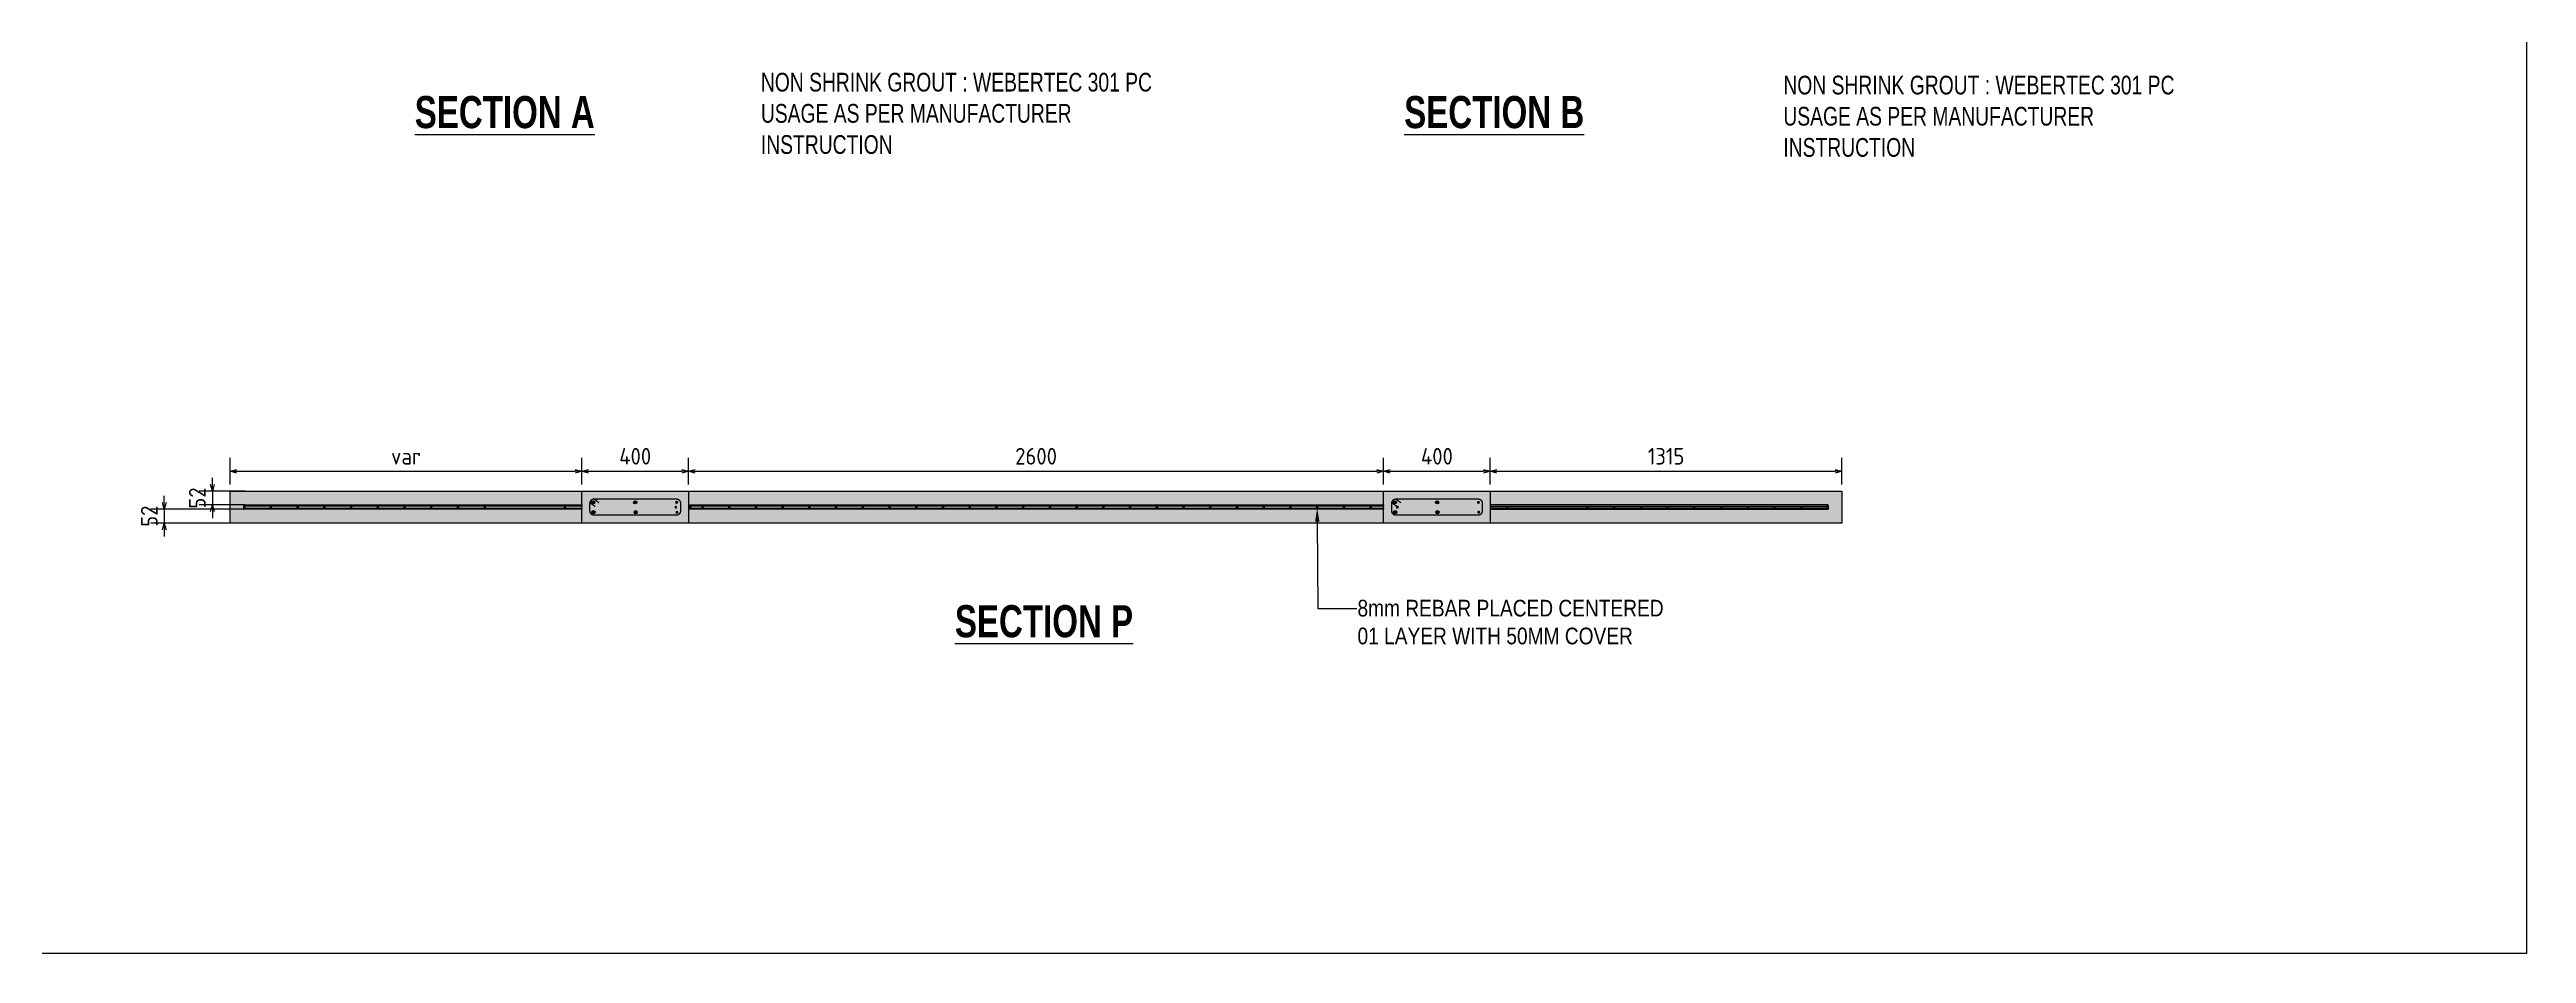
# Model space of a CAD drawing. Header units: centimetres. Extents: x -6122352 to 7132207, y -1694241 to 1947892.
# Drawn here: x 3016394 to 3025662, y -661811 to -658427 of the extents above; entities that cross this region are included whole.
import ezdxf
from ezdxf import colors
from ezdxf.entities.mleader import LeaderData, LeaderLine
from ezdxf.math import Vec2, Vec3

# ---------------------------------------------------------------- set-up
doc = ezdxf.new("R2010")
doc.units = ezdxf.units.CM
doc.header["$MEASUREMENT"] = 0
doc.header["$PDMODE"] = 66
doc.header["$PDSIZE"] = 100
for name, color, linetype in [('00-MI-DIM', 7, 'Continuous'), ('@MI-TYPE-01', 30, 'Continuous'), ('SECTION', 130, 'Continuous')]:
    doc.layers.add(name, color=color, linetype=linetype)
doc.styles.add('JWC BHQ 3.00', font='swissc.ttf', dxfattribs={"height": 3})
doc.styles.add('JWC STD', font='swissc.ttf', dxfattribs={"width": 0.9})
doc.styles.add('Schueco-BEMSTIL', font='isocpeur.ttf', dxfattribs={"width": 0.9})
doc.dimstyles.new('JWC-TXT-2.5', dxfattribs={"dimscale": 1.5, "dimtxt": 2.5, "dimasz": 1, "dimexe": 2, "dimexo": 1, "dimgap": 1, "dimtad": 1, "dimdec": 0, "dimrnd": 0.5, "dimdsep": 46, "dimtxsty": 'Schueco-BEMSTIL', "dimblk": 'OPEN30', "dimcen": 0, "dimdle": 2, "dimclrd": 140, "dimclre": 8, "dimclrt": 40, "dimadec": 0, "dimazin": 2, "dimtfac": 1, "dimtdec": 0, "dimtix": 1, "dimtmove": 2, "dimatfit": 3, "dimldrblk": 'OPEN', "dimfxl": 2, "dimlwd": -1, "dimlwe": -1, "dimarcsym": 0})
doc.dimstyles.new('MI- JWC-TXT-2.5 MM', dxfattribs={"dimscale": 1.5, "dimtxt": 2.5, "dimasz": 1, "dimexe": 2, "dimexo": 1, "dimgap": 1, "dimtad": 1, "dimdec": 0, "dimdsep": 46, "dimtxsty": 'Schueco-BEMSTIL', "dimblk": 'OPEN30', "dimcen": 0, "dimdle": 2, "dimclrd": 140, "dimclre": 8, "dimclrt": 40, "dimadec": 0, "dimazin": 2, "dimtfac": 1, "dimtdec": 0, "dimtix": 1, "dimtmove": 2, "dimatfit": 3, "dimldrblk": 'OPEN', "dimfxl": 2, "dimlwd": -1, "dimlwe": -1, "dimarcsym": 0})

# ---------------------------------------------------------------- blocks, each defined once
blk = doc.blocks.new('A$C7c31ae9d')
at = {"layer": 'SECTION', "ltscale": 20, "true_color": 0xf4aa43}
h = blk.add_hatch(color=43, dxfattribs=at)
h.dxf.hatch_style = 1
h.paths.add_polyline_path([(48.3, -42.2, 1), (36.3, -42.2, 1)])
h = blk.add_hatch(color=43, dxfattribs=at)
h.dxf.hatch_style = 1
h.paths.add_polyline_path([(49.6, -79.3, 1), (37.6, -79.3, 1)])
h = blk.add_hatch(color=43, dxfattribs=at)
h.dxf.hatch_style = 1
h.paths.add_polyline_path([(206.1, -42.2, 1), (194.1, -42.2, 1)])
h = blk.add_hatch(color=43, dxfattribs=at)
h.dxf.hatch_style = 1
h.paths.add_polyline_path([(207.4, -79.3, 1), (195.4, -79.3, 1)])
h = blk.add_hatch(color=43, dxfattribs=at)
h.dxf.hatch_style = 1
h.paths.add_polyline_path([(360.9, -42.2, 1), (348.9, -42.2, 1)])
h = blk.add_hatch(color=43, dxfattribs=at)
h.dxf.hatch_style = 1
h.paths.add_polyline_path([(362.2, -79.3, 1), (350.2, -79.3, 1)])
at = {"layer": 'SECTION', "color": 0, "ltscale": 20, "const_width": 5}
blk.add_lwpolyline([(46, -30), (354, -30, -0.414214), (370, -46), (370, -74, -0.414214), (354, -90), (46, -90, -0.414214), (30, -74), (30, -46, -0.414214)], format="xyb", close=True, dxfattribs=at)
for points in [[(30.2, -43.4), (50.5, -58.1)], [(46, -30), (65, -44.3)]]:
    blk.add_lwpolyline(points, dxfattribs=at)
at = {"layer": 'SECTION', "color": 6, "ltscale": 20}
for centre in [(42.3, -42.2), (43.6, -79.3), (200.1, -42.2), (201.4, -79.3)]:
    blk.add_circle(centre, 6, dxfattribs=at)
blk = doc.blocks.new('_Open30')
at = {"color": 0, "linetype": 'ByBlock', "lineweight": -2}
for p, q in [((-1, 0.27), (0, 0)), ((0, 0), (-1, -0.27)), ((0, 0), (-1, 0))]:
    blk.add_line(p, q, dxfattribs=at)
blk = doc.blocks.new('*D205')
at = {"layer": '00-MI-DIM', "color": 140, "ltscale": 20, "transparency": 16777216}
for p, q in [((3017003.6, -660054.6), (3017003.6, -660029.6)), ((3017003.6, -660079.6), (3017003.6, -660131.6)), ((3017003.6, -660156.6), (3017003.6, -660181.6))]:
    blk.add_line(p, q, dxfattribs=at)
at = {"layer": '00-MI-DIM', "color": 8, "ltscale": 20, "transparency": 16777216}
for p, q in [((3017124.8, -660079.6), (3016953.6, -660079.6)), ((3017124.8, -660131.6), (3016953.6, -660131.6))]:
    blk.add_line(p, q, dxfattribs=at)
at = {"layer": 'Defpoints', "color": 0, "ltscale": 20, "transparency": 16777216}
for p in [(3017003.6, -660131.6), (3017149.8, -660079.6), (3017149.8, -660131.6)]:
    blk.add_point(p, dxfattribs=at)
at = {"layer": '00-MI-DIM', "color": 140, "ltscale": 20, "transparency": 16777216, "xscale": 25, "yscale": 25, "zscale": 25}
for p, rotation in [((3017003.6, -660079.6), 270), ((3017003.6, -660131.6), 90)]:
    blk.add_blockref('_Open30', p, dxfattribs=dict(at, rotation=rotation))
at = {"layer": '00-MI-DIM', "color": 40, "ltscale": 20, "transparency": 16777216, "insert": (3016947.3, -660105.6), "char_height": 62.5, "attachment_point": 5, "rotation": 90, "style": 'Schueco-BEMSTIL'}
blk.add_mtext('52', dxfattribs=at)
blk = doc.blocks.new('_Open')
at = {"color": 0, "linetype": 'ByBlock', "lineweight": -2}
for p, q in [((-1, 0.2), (0, 0)), ((-1, -0.2), (0, 0)), ((0, 0), (-1, 0))]:
    blk.add_line(p, q, dxfattribs=at)
blk = doc.blocks.new('*D217')
at = {"layer": '00-MI-DIM', "color": 140, "ltscale": 20, "transparency": 16777216}
for p, q in [((3016823.7, -660122.6), (3016823.7, -660097.6)), ((3016823.7, -660147.6), (3016823.7, -660199.6)), ((3016823.7, -660224.6), (3016823.7, -660249.6))]:
    blk.add_line(p, q, dxfattribs=at)
at = {"layer": '00-MI-DIM', "color": 8, "ltscale": 20, "transparency": 16777216}
for p, q in [((3017118.5, -660147.6), (3016773.7, -660147.6)), ((3017118.5, -660199.6), (3016773.7, -660199.6))]:
    blk.add_line(p, q, dxfattribs=at)
at = {"layer": 'Defpoints', "color": 0, "ltscale": 20, "transparency": 16777216}
for p in [(3016823.7, -660199.6), (3017143.5, -660147.6), (3017143.5, -660199.6)]:
    blk.add_point(p, dxfattribs=at)
at = {"layer": '00-MI-DIM', "color": 140, "ltscale": 20, "transparency": 16777216, "xscale": 25, "yscale": 25, "zscale": 25}
for p, rotation in [((3016823.7, -660147.6), 270), ((3016823.7, -660199.6), 90)]:
    blk.add_blockref('_Open30', p, dxfattribs=dict(at, rotation=rotation))
at = {"layer": '00-MI-DIM', "color": 40, "ltscale": 20, "transparency": 16777216, "insert": (3016767.4, -660173.6), "char_height": 62.5, "attachment_point": 5, "rotation": 90, "style": 'Schueco-BEMSTIL'}
blk.add_mtext('52', dxfattribs=at)
blk = doc.blocks.new('*D3529')
at = {"layer": '@MI-TYPE-01', "color": 8, "transparency": 16777216}
for p, q in [((3017070.4, -660054.6), (3017070.4, -659955.6)), ((3018385.7, -660054.6), (3018385.7, -659955.6))]:
    blk.add_line(p, q, dxfattribs=at)
at = {"layer": '@MI-TYPE-01', "color": 140, "transparency": 16777216}
blk.add_line((3017095.4, -660005.6), (3018360.7, -660005.6), dxfattribs=at)
at = {"layer": 'Defpoints', "color": 0, "transparency": 16777216}
for p in [(3018385.7, -660005.6), (3017070.4, -660079.6), (3018385.7, -660079.6)]:
    blk.add_point(p, dxfattribs=at)
at = {"layer": '@MI-TYPE-01', "color": 140, "transparency": 16777216, "xscale": 25, "yscale": 25, "zscale": 25, "rotation": 180}
blk.add_blockref('_Open30', (3017070.4, -660005.6), dxfattribs=at)
at = {"layer": '@MI-TYPE-01', "color": 140, "transparency": 16777216, "xscale": 25, "yscale": 25, "zscale": 25}
blk.add_blockref('_Open30', (3018385.7, -660005.6), dxfattribs=at)
at = {"layer": '@MI-TYPE-01', "color": 40, "transparency": 16777216, "insert": (3017728, -659949.3), "char_height": 62.5, "attachment_point": 5, "style": 'Schueco-BEMSTIL'}
blk.add_mtext('var', dxfattribs=at)
blk = doc.blocks.new('*D3530')
at = {"layer": '@MI-TYPE-01', "color": 8, "transparency": 16777216}
for p, q in [((3018385.7, -660054.6), (3018385.7, -659955.6)), ((3018785.5, -660054.6), (3018785.5, -659955.6))]:
    blk.add_line(p, q, dxfattribs=at)
at = {"layer": '@MI-TYPE-01', "color": 140, "transparency": 16777216}
blk.add_line((3018410.7, -660005.6), (3018760.5, -660005.6), dxfattribs=at)
at = {"layer": 'Defpoints', "color": 0, "transparency": 16777216}
for p in [(3018785.5, -660005.6), (3018385.7, -660079.6), (3018785.5, -660079.6)]:
    blk.add_point(p, dxfattribs=at)
at = {"layer": '@MI-TYPE-01', "color": 140, "transparency": 16777216, "xscale": 25, "yscale": 25, "zscale": 25, "rotation": 180}
blk.add_blockref('_Open30', (3018385.7, -660005.6), dxfattribs=at)
at = {"layer": '@MI-TYPE-01', "color": 140, "transparency": 16777216, "xscale": 25, "yscale": 25, "zscale": 25}
blk.add_blockref('_Open30', (3018785.5, -660005.6), dxfattribs=at)
at = {"layer": '@MI-TYPE-01', "color": 40, "transparency": 16777216, "insert": (3018585.6, -659949.3), "char_height": 62.5, "attachment_point": 5, "style": 'Schueco-BEMSTIL'}
blk.add_mtext('400', dxfattribs=at)
blk = doc.blocks.new('*D3531')
at = {"layer": '@MI-TYPE-01', "color": 8, "transparency": 16777216}
for p, q in [((3018785.5, -660054.6), (3018785.5, -659955.6)), ((3021385.4, -660054.6), (3021385.4, -659955.6))]:
    blk.add_line(p, q, dxfattribs=at)
at = {"layer": '@MI-TYPE-01', "color": 140, "transparency": 16777216}
blk.add_line((3018810.5, -660005.6), (3021360.4, -660005.6), dxfattribs=at)
at = {"layer": 'Defpoints', "color": 0, "transparency": 16777216}
for p in [(3021385.4, -660005.6), (3018785.5, -660079.6), (3021385.4, -660079.6)]:
    blk.add_point(p, dxfattribs=at)
at = {"layer": '@MI-TYPE-01', "color": 140, "transparency": 16777216, "xscale": 25, "yscale": 25, "zscale": 25, "rotation": 180}
blk.add_blockref('_Open30', (3018785.5, -660005.6), dxfattribs=at)
at = {"layer": '@MI-TYPE-01', "color": 140, "transparency": 16777216, "xscale": 25, "yscale": 25, "zscale": 25}
blk.add_blockref('_Open30', (3021385.4, -660005.6), dxfattribs=at)
at = {"layer": '@MI-TYPE-01', "color": 40, "transparency": 16777216, "insert": (3020085.5, -659949.3), "char_height": 62.5, "attachment_point": 5, "style": 'Schueco-BEMSTIL'}
blk.add_mtext('2600', dxfattribs=at)
blk = doc.blocks.new('*D3532')
at = {"layer": '@MI-TYPE-01', "color": 8, "transparency": 16777216}
for p, q in [((3021385.4, -660054.6), (3021385.4, -659955.6)), ((3021785, -660054.6), (3021785, -659955.6))]:
    blk.add_line(p, q, dxfattribs=at)
at = {"layer": '@MI-TYPE-01', "color": 140, "transparency": 16777216}
blk.add_line((3021410.4, -660005.6), (3021760, -660005.6), dxfattribs=at)
at = {"layer": 'Defpoints', "color": 0, "transparency": 16777216}
for p in [(3021785, -660005.6), (3021385.4, -660079.6), (3021785, -660079.6)]:
    blk.add_point(p, dxfattribs=at)
at = {"layer": '@MI-TYPE-01', "color": 140, "transparency": 16777216, "xscale": 25, "yscale": 25, "zscale": 25, "rotation": 180}
blk.add_blockref('_Open30', (3021385.4, -660005.6), dxfattribs=at)
at = {"layer": '@MI-TYPE-01', "color": 140, "transparency": 16777216, "xscale": 25, "yscale": 25, "zscale": 25}
blk.add_blockref('_Open30', (3021785, -660005.6), dxfattribs=at)
at = {"layer": '@MI-TYPE-01', "color": 40, "transparency": 16777216, "insert": (3021585.2, -659949.3), "char_height": 62.5, "attachment_point": 5, "style": 'Schueco-BEMSTIL'}
blk.add_mtext('400', dxfattribs=at)
blk = doc.blocks.new('*D3533')
at = {"layer": '@MI-TYPE-01', "color": 8, "transparency": 16777216}
for p, q in [((3021785, -660054.6), (3021785, -659955.6)), ((3023100.4, -660054.6), (3023100.4, -659955.6))]:
    blk.add_line(p, q, dxfattribs=at)
at = {"layer": '@MI-TYPE-01', "color": 140, "transparency": 16777216}
blk.add_line((3021810, -660005.6), (3023075.4, -660005.6), dxfattribs=at)
at = {"layer": 'Defpoints', "color": 0, "transparency": 16777216}
for p in [(3023100.4, -660005.6), (3021785, -660079.6), (3023100.4, -660079.6)]:
    blk.add_point(p, dxfattribs=at)
at = {"layer": '@MI-TYPE-01', "color": 140, "transparency": 16777216, "xscale": 25, "yscale": 25, "zscale": 25, "rotation": 180}
blk.add_blockref('_Open30', (3021785, -660005.6), dxfattribs=at)
at = {"layer": '@MI-TYPE-01', "color": 140, "transparency": 16777216, "xscale": 25, "yscale": 25, "zscale": 25}
blk.add_blockref('_Open30', (3023100.4, -660005.6), dxfattribs=at)
at = {"layer": '@MI-TYPE-01', "color": 40, "transparency": 16777216, "insert": (3022442.7, -659949.3), "char_height": 62.5, "attachment_point": 5, "style": 'Schueco-BEMSTIL'}
blk.add_mtext('1315', dxfattribs=at)

msp = doc.modelspace()

# ---------------------------------------------------------------- hatches: boundary and pattern name
at = {"layer": 'SECTION'}
h = msp.add_hatch(dxfattribs=at)
h.set_pattern_fill('AR-CONC', color=8, scale=5)
h.set_pattern_definition([(50, (-6574688.19, -3484862.95), (35.86300913, -3.13760675), [3.75, -41.25]), (355, (-6574688.19, -3484862.95), (-6.93756668, 37.60960669), [3, -33]), (100.45144446, (-6574685.203, -3484863.212), (28.92544234, 34.47199955), [3.1870096, -35.0571056]), (46.1842, (-6574688.19, -3484852.95), (53.36206653, -8.27596404), [5.625, -61.875]), (96.6356355, (-6574683.745, -3484853.64), (46.73309728, 48.70593004), [4.7805171, -52.585688]), (351.184164, (-6574688.19, -3484852.95), (46.73309725, 48.70593), [4.5, -49.50000005]), (21, (-6574683.19, -3484855.45), (29.84535261, -20.13094453), [3.75, -41.25]), (326, (-6574683.19, -3484855.45), (12.1657666, 36.25750225), [3, -33]), (71.45144474, (-6574680.704, -3484857.128), (42.01111884, 16.12655764), [3.1870095, -35.0571056]), (37.5, (-6574688.191, -3484862.95), (0.607992766, 16.644692692), [0, -32.6, 0, -33.5, 0, -33.125]), (7.5, (-6574688.191, -3484862.95), (13.153476872, 19.720585594), [0, -19.1, 0, -31.85, 0, -12.625]), (327.5, (-6574699.341, -3484862.95), (26.691121809, -1.127743587), [0, -12.5, 0, -39, 0, -51.75]), (317.5, (-6574704.341, -3484862.95), (29.159308467, 5.005249117), [0, -16.25, 0, -25.9, 0, -36.75])])
h.paths.add_polyline_path([(3018385.68706, -660079.59916), (3017070.36716, -660079.59916), (3017070.36716, -660199.59916), (3018385.68706, -660199.59916)])
h.paths.add_polyline_path([(3021385.68706, -660079.59916), (3018785.04725, -660079.59916), (3018785.04725, -660199.59916), (3021385.68706, -660199.59916)])
h.paths.add_polyline_path([(3023100.36716, -660079.59916), (3021785.05478, -660079.59916), (3021785.05478, -660199.59916), (3023100.36716, -660199.59916)])
h = msp.add_hatch(dxfattribs=at)
h.set_pattern_fill('AR-CONC', color=8, scale=5)
h.set_pattern_definition([(50, (-6567818.95, -3484614.182), (35.86300913, -3.13760675), [3.75, -41.25]), (355, (-6567818.95, -3484614.182), (-6.93756668, 37.60960669), [3, -33]), (100.45144446, (-6567815.962, -3484614.443), (28.92544234, 34.47199955), [3.1870096, -35.0571056]), (46.1842, (-6567818.95, -3484604.18), (53.36206653, -8.27596404), [5.625, -61.875]), (96.6356355, (-6567814.504, -3484604.87), (46.73309728, 48.70593004), [4.7805171, -52.585688]), (351.184164, (-6567818.95, -3484604.18), (46.73309725, 48.70593), [4.5, -49.50000005]), (21, (-6567813.95, -3484606.682), (29.84535261, -20.13094453), [3.75, -41.25]), (326, (-6567813.95, -3484606.682), (12.1657666, 36.25750225), [3, -33]), (71.45144474, (-6567811.463, -3484608.36), (42.01111884, 16.12655764), [3.1870095, -35.0571056]), (37.5, (-6567818.95, -3484614.182), (0.607992766, 16.644692692), [0, -32.6, 0, -33.5, 0, -33.125]), (7.5, (-6567818.95, -3484614.182), (13.153476872, 19.720585594), [0, -19.1, 0, -31.85, 0, -12.625]), (327.5, (-6567830.1, -3484614.182), (26.691121809, -1.127743587), [0, -12.5, 0, -39, 0, -51.75]), (317.5, (-6567835.1, -3484614.182), (29.159308467, 5.005249117), [0, -16.25, 0, -25.9, 0, -36.75])])
h.paths.add_polyline_path([(3018385.68706, -660079.59916), (3018385.68706, -660199.59916), (3018785.04725, -660199.59916), (3018785.04725, -660079.59916)])
h.paths.add_polyline_path([(3021785.04725, -660199.59916), (3021785.04725, -660079.59916), (3021385.68706, -660079.59916), (3021385.68706, -660199.59916)])

# ---------------------------------------------------------------- linework, layer by layer
at = {"color": 11, "ltscale": 20, "true_color": 0xf27172}
for points in [[(3017122.58641, -660131.59916), (3018385.68706, -660131.59916), (3018385.68706, -660135.59916), (3017122.57888, -660135.59917)], [(3018791.61305, -660131.59916), (3021385.68706, -660131.59916), (3021385.68706, -660135.59916), (3018791.60552, -660135.59917)], [(3023048.14791, -660131.59916), (3021785.04725, -660131.59916), (3021785.04725, -660135.59916), (3023048.15544, -660135.59917)], [(3017122.57888, -660143.59914), (3018385.67954, -660143.59914), (3018385.67954, -660147.59914), (3017122.57136, -660147.59916)], [(3018791.60552, -660143.59914), (3021385.68706, -660143.59914), (3021385.68706, -660147.59914), (3018791.598, -660147.59916)], [(3023048.15544, -660143.59914), (3021785.05478, -660143.59914), (3021785.05478, -660147.59914), (3023048.16296, -660147.59916)]]:
    msp.add_lwpolyline(points, dxfattribs=at)
for centre in [(3023048.14791, -660133.59916), (3017122.58641, -660137.59916), (3017122.58641, -660141.59916), (3017222.58641, -660137.59916), (3017222.58641, -660141.59916), (3017322.58641, -660137.59916), (3017322.58641, -660141.59916), (3017422.58641, -660137.59916), (3017422.58641, -660141.59916), (3017522.58641, -660137.59916), (3017522.58641, -660141.59916), (3017622.58641, -660137.59916), (3017622.58641, -660141.59916), (3017722.58641, -660137.59916), (3017722.58641, -660141.59916), (3017822.58641, -660137.59916), (3017822.58641, -660141.59916), (3017922.58641, -660137.59916), (3017922.58641, -660141.59916), (3018022.58641, -660137.59916), (3018022.58641, -660141.59916), (3018322.58641, -660137.59916), (3018322.58641, -660141.59916), (3018737.2665, -660137.59916), (3018737.2665, -660141.59916), (3018791.61305, -660137.59916), (3018791.61305, -660141.59916), (3018837.2665, -660137.59916), (3018837.2665, -660141.59916), (3018937.2665, -660137.59916), (3018937.2665, -660141.59916), (3019037.2665, -660137.59916), (3019037.2665, -660141.59916), (3019137.2665, -660137.59916), (3019137.2665, -660141.59916), (3019237.2665, -660137.59916), (3019237.2665, -660141.59916), (3019337.2665, -660137.59916), (3019337.2665, -660141.59916), (3019437.2665, -660137.59916), (3019437.2665, -660141.59916), (3019537.2665, -660137.59916), (3019537.2665, -660141.59916), (3019637.26522, -660137.59915), (3019637.26522, -660141.59915), (3019637.2665, -660137.59916), (3019637.2665, -660141.59916), (3019737.26522, -660137.59915), (3019737.26522, -660141.59915), (3019837.26522, -660137.59915), (3019837.26522, -660141.59915), (3019937.26522, -660137.59915), (3019937.26522, -660141.59915), (3020037.26522, -660137.59915), (3020037.26522, -660141.59915), (3020137.26522, -660137.59915), (3020137.26522, -660141.59915), (3020237.26522, -660137.59915), (3020237.26522, -660141.59915), (3020337.26522, -660137.59915), (3020337.26522, -660141.59915), (3020437.26522, -660137.59915), (3020437.26522, -660141.59915), (3020537.25171, -660137.59915), (3020537.25171, -660141.59915), (3020537.26522, -660137.59915), (3020537.26522, -660141.59915), (3020637.25171, -660137.59915), (3020637.25171, -660141.59915), (3020737.25171, -660137.59915), (3020737.25171, -660141.59915), (3020837.25171, -660137.59915), (3020837.25171, -660141.59915), (3020937.25171, -660137.59915), (3020937.25171, -660141.59915), (3021037.25171, -660137.59915), (3021037.25171, -660141.59915), (3021137.25171, -660137.59915), (3021137.25171, -660141.59915), (3021237.25171, -660137.59915), (3021237.25171, -660141.59915), (3021337.25171, -660137.59915), (3021337.25171, -660137.59915), (3021337.25171, -660141.59915), (3021337.25171, -660141.59915), (3021437.25171, -660137.59915), (3021437.25171, -660141.59915), (3021848.14791, -660137.59916), (3021848.14791, -660141.59916), (3022148.14791, -660137.59916), (3022148.14791, -660141.59916), (3022248.14791, -660137.59916), (3022248.14791, -660141.59916), (3022348.14791, -660137.59916), (3022348.14791, -660141.59916), (3022448.14791, -660137.59916), (3022448.14791, -660141.59916), (3022548.14791, -660137.59916), (3022548.14791, -660141.59916), (3022648.14791, -660137.59916), (3022648.14791, -660141.59916), (3022748.14791, -660137.59916), (3022748.14791, -660141.59916), (3022848.14791, -660137.59916), (3022848.14791, -660141.59916), (3022948.14791, -660137.59916), (3022948.14791, -660141.59916), (3023048.14791, -660137.59916), (3023048.14791, -660137.59916), (3023048.14791, -660141.59916), (3023048.14791, -660141.59916), (3023048.14791, -660145.59916)]:
    msp.add_circle(centre, 2, dxfattribs=at)
for centre, start, end in [((3017122.58641, -660133.59916), 90, 270), ((3018791.61305, -660133.59916), 90, 270), ((3023048.14791, -660133.59916), 270, 90), ((3017122.58641, -660145.59916), 90, 270.00000064), ((3018791.61305, -660145.59916), 90, 270.00000064), ((3023048.14791, -660145.59916), 269.99999936, 90)]:
    msp.add_arc(centre, 2, start, end, dxfattribs=at)
at = {"layer": 'Defpoints', "color": 0, "ltscale": 20}
msp.add_lwpolyline([(3006938.64219, -652518.22637), (3025661.85873, -652518.22637), (3025661.85873, -661810.59624), (3006938.64219, -661810.59624)], close=True, dxfattribs=at)
at = {"layer": 'SECTION', "color": 0}
for points in [[(3023100.36716, -660079.59916), (3023100.36716, -660199.59916), (3017070.36716, -660199.59916), (3017070.36716, -660079.59916)], [(3018385.68706, -660079.59916), (3018785.04725, -660079.59916), (3018785.04725, -660199.59916), (3018385.68706, -660199.59916)], [(3021385.68706, -660079.59916), (3021785.04725, -660079.59916), (3021785.04725, -660199.59916), (3021385.68706, -660199.59916)]]:
    msp.add_lwpolyline(points, close=True, dxfattribs=at)

# ---------------------------------------------------------------- block references
at = {"color": 0, "ltscale": 20}
for p in [(3018385.68706, -660079.59916), (3021385.68706, -660079.59916)]:
    msp.add_blockref('A$C7c31ae9d', p, dxfattribs=at)

# ---------------------------------------------------------------- texts
at = {"layer": 'SECTION', "color": 0, "ltscale": 20, "char_height": 70, "attachment_point": 1, "style": 'JWC STD'}
for insert in [(3019055.8131, -658513.97292), (3022881.4993, -658524.78557)]:
    msp.add_mtext_dynamic_manual_height_columns('NON SHRINK GROUT : WEBERTEC 301 PC\\PUSAGE AS PER MANUFACTURER INSTRUCTION', width=1455.9559365, gutter_width=10, heights=[0], dxfattribs=dict(at, insert=insert))
at = {"layer": 'SECTION', "color": 0, "char_height": 120, "attachment_point": 1, "style": 'JWC STD'}
for s, insert in [('{\\fSwis721 Cn BT|b1|i0|c0|p34;\\LSECTION A}', (3017760.76252, -658600.94751)), ('{\\fSwis721 Cn BT|b1|i0|c0|p34;\\LSECTION B}', (3021462.83923, -658600.94751)), ('{\\fSwis721 Cn BT|b1|i0|c0|p34;\\LSECTION P}', (3019781.69007, -660506.78176))]:
    msp.add_mtext_dynamic_manual_height_columns(s, width=1995.6601303, gutter_width=10, heights=[0], dxfattribs=dict(at, insert=insert))

# ---------------------------------------------------------------- dimensions: what is measured, and where the dimension line sits
at = {"layer": '00-MI-DIM', "color": 0, "ltscale": 20}
for base, p1, p2, picture, middle in [((3017003.55622, -660131.59916), (3017149.8113, -660079.59916), (3017149.8113, -660131.59916), '*D205', (3016947.30622, -660105.59916)), ((3016823.69591, -660199.59916), (3017143.50993, -660147.59916), (3017143.50993, -660199.59916), '*D217', (3016767.44591, -660173.59916))]:
    dim = msp.add_linear_dim(base=base, p1=p1, p2=p2, angle=90, dimstyle='JWC-TXT-2.5', dxfattribs=at)
    dim.commit()
    dim.dimension.update_dxf_attribs({"geometry": picture, "text_midpoint": middle})
at = {"layer": '@MI-TYPE-01'}
dim = msp.add_linear_dim(base=(3018385.68706, -660005.58146), p1=(3017070.36716, -660079.59916), p2=(3018385.68706, -660079.59916), text='var', dimstyle='MI- JWC-TXT-2.5 MM', dxfattribs=at)
dim.commit()
dim.dimension.update_dxf_attribs({"geometry": '*D3529', "text_midpoint": (3017728.02711, -659949.33146)})
for base, p1, p2, picture, middle in [((3018785.54725, -660005.58146), (3018385.68706, -660079.59916), (3018785.54725, -660079.59916), '*D3530', (3018585.61716, -659949.33146)), ((3021385.43706, -660005.58146), (3018785.54725, -660079.59916), (3021385.43706, -660079.59916), '*D3531', (3020085.49216, -659949.33146)), ((3021785.04725, -660005.58146), (3021385.43706, -660079.59916), (3021785.04725, -660079.59916), '*D3532', (3021585.24216, -659949.33146)), ((3023100.36716, -660005.58146), (3021785.04725, -660079.59916), (3023100.36716, -660079.59916), '*D3533', (3022442.70721, -659949.33146))]:
    dim = msp.add_linear_dim(base=base, p1=p1, p2=p2, dimstyle='MI- JWC-TXT-2.5 MM', dxfattribs=at)
    dim.commit()
    dim.dimension.update_dxf_attribs({"geometry": picture, "text_midpoint": middle})

# ---------------------------------------------------------------- leaders
at = {"layer": '00-MI-DIM', "color": 0, "ltscale": 20}
ml = msp.add_multileader_mtext('Standard', dxfattribs=at)
ml.set_content('8mm REBAR PLACED CENTERED\\P01 LAYER WITH 50MM COVER', style='JWC BHQ 3.00')
ml.set_leader_properties()
ml.build(insert=Vec2(0, 0))
ml.multileader.update_dxf_attribs({"text_right_attachment_type": 6, "dogleg_length": 0.36, "arrow_head_size": 50, "scale": 25})
ctx = ml.context
ctx.base_point, ctx.scale, ctx.char_height, ctx.arrow_head_size, ctx.landing_gap_size, ctx.plane_origin = Vec3(3021285.83829, -660518.60714), 25, 62.5, 50, 2.25, Vec3(3020489.29253, -660502.89033)
ctx.right_attachment = 6
notes = []
notes.append((ctx, [(0, (1, 1, 0), (3021139.15615, -660518.60714), (1, 0), 146.68214, [(0, [(3021137.2564, -660143.59914)], 0, [])])]))
ctx.mtext.insert, ctx.mtext.flow_direction = Vec3(3021288.08829, -660486.60633), 5
for ctx, leaders in notes:
    for number, flags, end, landing, length, lines in leaders:
        leader = LeaderData()
        leader.index, (leader.has_last_leader_line, leader.has_dogleg_vector, leader.attachment_direction) = number, flags
        leader.last_leader_point, leader.dogleg_vector, leader.dogleg_length = Vec3(end), Vec3(landing), length
        for number, points, colour, breaks in lines:
            line = LeaderLine()
            line.index, line.vertices, line.color, line.breaks = number, Vec3.list(points), colors.encode_raw_color(colour), breaks
            leader.lines.append(line)
        ctx.leaders.append(leader)

doc.saveas('drawing.dxf')
